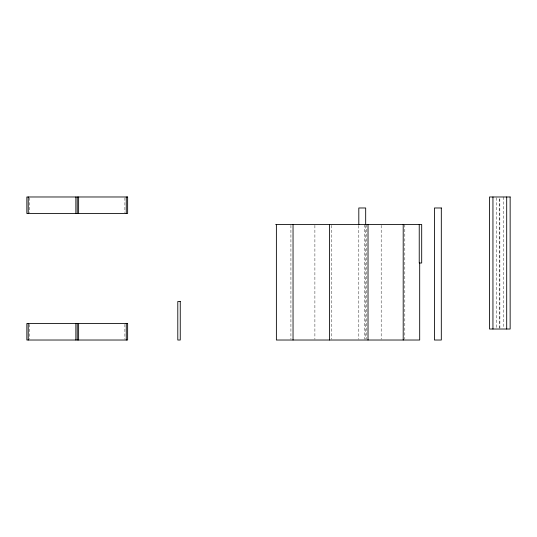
<?xml version="1.0" encoding="UTF-8"?>
<svg xmlns="http://www.w3.org/2000/svg" width="537" height="537" viewBox="0 0 537 537"><rect width="100%" height="100%" fill="white"/><g stroke="black" fill="none" stroke-linecap="round" stroke-linejoin="round"><path stroke-width="0.4" stroke-dasharray="2.69 2.01" d="M503.276 196.978L503.276 328.181M499.88 328.181L499.819 197.817L499.819 328.181M496.396 197.817L496.396 328.181M404.817 224.486L404.817 339.183M381.183 225.325L381.183 339.183M366.301 224.486L366.301 339.183M365.684 225.533L365.684 339.183M364.69 224.486L364.69 339.183M358.81 225.533L358.81 339.183M331.551 225.325L331.551 339.183M314.89 225.325L314.89 339.183M290.92 225.325L290.92 339.183M124.893 197.804L124.893 212.659M124.893 324.341L124.893 339.196M29.602 197.804L29.602 212.659M29.602 324.341L29.602 339.196"/><path stroke-width="0.81" d="M275.662 224.486L421.693 224.486L421.693 262.996L419.236 262.996L419.236 224.486M506.693 196.978L506.693 329.02M492.946 196.978L492.946 329.02M419.692 262.996L419.692 340.022L276.38 340.022L276.38 224.486M403.2 224.486L403.2 340.022M368.02 224.486L368.02 340.022M365.684 224.694L365.684 207.98L358.81 207.98L358.81 224.694M329.51 224.486L329.51 340.022M293.041 224.486L293.041 340.022M126.269 196.978L126.269 213.484M126.269 323.516L126.269 340.022M78.624 196.978L78.624 213.484M78.624 323.516L78.624 340.022M77.247 196.978L77.247 213.484M77.247 323.516L77.247 340.022M75.871 196.978L75.871 213.484M75.871 323.516L75.871 340.022M28.226 196.978L28.226 213.484M28.226 323.516L28.226 340.022M127.638 196.978L26.85 196.978L26.85 213.484L127.638 213.484L127.638 196.978M510.15 196.978L489.522 196.978L489.522 329.02L510.15 329.02L510.15 196.978M441.313 207.98L434.44 207.98L434.44 340.022L441.313 340.022L441.313 207.98M180.251 301.512L177.794 301.512L177.794 340.022L180.251 340.022L180.251 301.512M127.638 323.516L26.85 323.516L26.85 340.022L127.638 340.022L127.638 323.516"/></g></svg>
